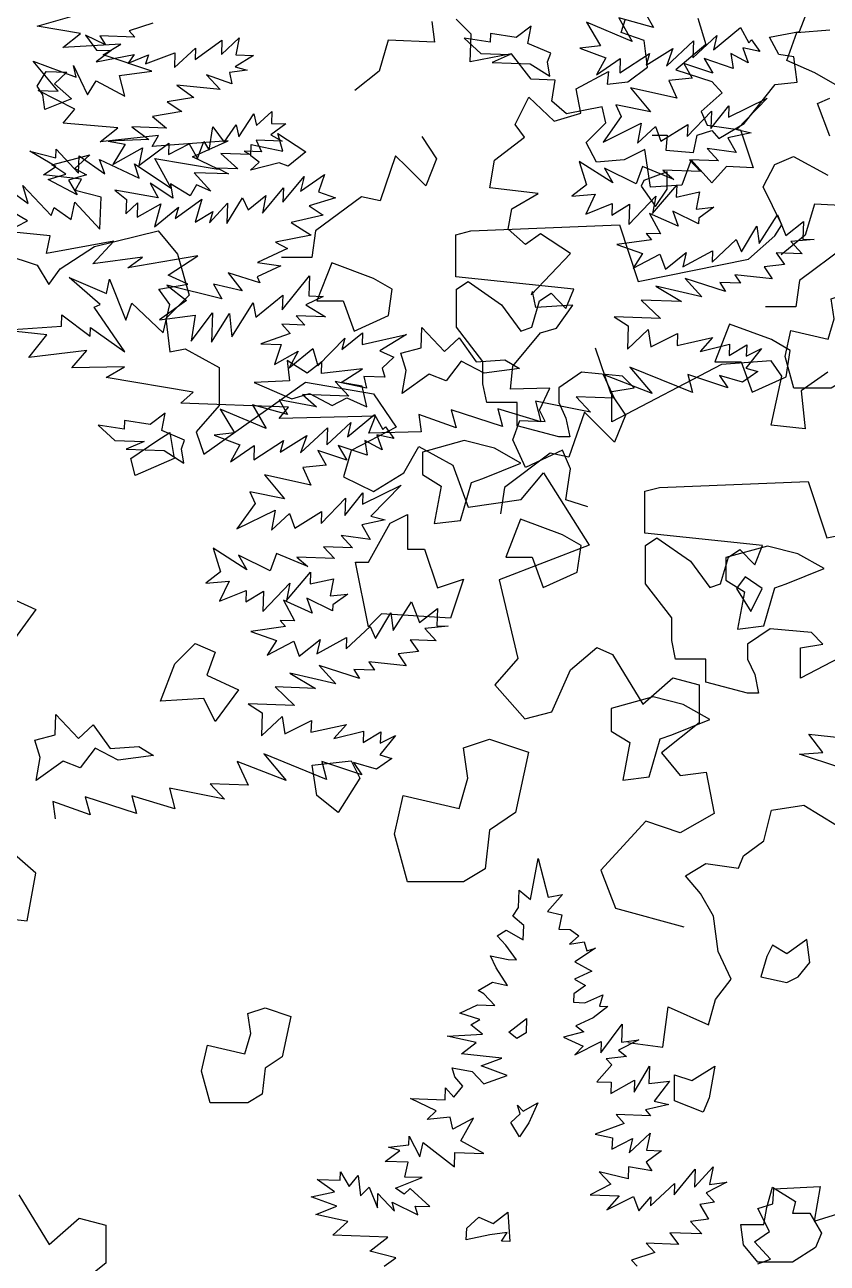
# Model space of a CAD drawing. Header units: inches. Extents: x -11 to 128, y 7 to 56.
# Drawn here: x 59.075 to 59.405, y 22.961 to 23.47 of the extents above; entities that cross this region are included whole.
import ezdxf

# ---------------------------------------------------------------- set-up
doc = ezdxf.new("R2010")
doc.units = ezdxf.units.IN
doc.header["$MEASUREMENT"] = 0
doc.layers.add('CAY', color=94, linetype='Continuous')
doc.layers.add('CAY-3', color=61, linetype='Continuous')
picture_1 = doc.add_image_def('image1.jpg', size_in_pixel=(1680, 1093))

# ---------------------------------------------------------------- blocks, each defined once
blk = doc.blocks.new('A$C76451831')
at = {"layer": 'CAY'}
for p, q in [((3764, 1772.8), (3822.4, 1787)), ((3822.4, 1787), (3840.1, 1765.7)), ((3732.8, 1752.2), (3764, 1772.8)), ((3680.9, 1765.7), (3711.5, 1755.7)), ((3840.1, 1765.7), (3850.7, 1728)), ((3711.5, 1755.7), (3722.2, 1738)), ((3722.2, 1738), (3732.8, 1752.2)), ((3850.7, 1728), (3829.5, 1706.7)), ((3829.5, 1706.7), (3833, 1676.1)), ((3833, 1676.1), (3847.2, 1679)), ((3847.2, 1679), (3878.4, 1661.9)), ((3878.4, 1661.9), (3878.4, 1627.1)), ((3864.3, 1582.3), (3957.4, 1648.4)), ((3957.4, 1648.4), (4019.9, 1637.7)), ((4019.9, 1637.7), (4040.5, 1607.1)), ((3878.4, 1627.1), (3857.2, 1602.9)), ((3857.2, 1602.9), (3864.3, 1582.3)), ((4040.5, 1607.1), (3999.3, 1585.8)), ((4047.6, 1565.2), (4061.2, 1589.4)), ((4061.2, 1589.4), (4092.4, 1572.3)), ((3999.3, 1585.8), (3992.2, 1561.6)), ((4092.4, 1572.3), (4106.6, 1533.9)), ((3992.2, 1561.6), (4019.9, 1548.1)), ((4019.9, 1548.1), (4047.6, 1565.2)), ((4154.9, 1541), (4175.6, 1565.2)), ((4175.6, 1565.2), (4217.4, 1499.1)), ((4106.6, 1533.9), (4154.9, 1541)), ((4217.4, 1499.1), (4134.9, 1467.3)), ((4134.9, 1467.3), (4152, 1395.3)), ((4200.3, 1384.7), (4224.5, 1405.3)), ((4224.5, 1405.3), (4238.7, 1398.8)), ((4238.7, 1398.8), (4266.4, 1353.4)), ((4152, 1395.3), (4130.8, 1371.1)), ((4183.2, 1346.3), (4200.3, 1384.7)), ((4266.4, 1353.4), (4294.1, 1377.6)), ((4294.1, 1377.6), (4318.3, 1371.1)), ((4130.8, 1371.1), (4158.5, 1339.9)), ((4318.3, 1371.1), (4318.3, 1336.3)), ((4158.5, 1339.9), (4183.2, 1346.3)), ((4318.3, 1336.3), (4283.5, 1308.6)), ((4431.5, 1309.1), (4418.5, 1325.8)), ((4418.5, 1325.8), (4458.3, 1321.7)), ((4283.5, 1308.6), (4300.6, 1287.9)), ((4410.2, 1307.5), (4431.5, 1309.1)), ((4446.9, 1295.4), (4410.2, 1307.5)), ((4300.6, 1287.9), (4324.7, 1290.9)), ((4324.7, 1290.9), (4331.8, 1253.1)), ((4384.3, 1256.1), (4414.2, 1260.8)), ((4414.2, 1260.8), (4444.1, 1242.4)), ((4331.8, 1253.1), (4300.6, 1235.4)), ((4377.3, 1228.2), (4384.3, 1256.1)), ((4269.3, 1246.1), (4228, 1201.2)), ((4300.6, 1235.4), (4269.3, 1246.1)), ((4358.8, 1214.4), (4377.3, 1228.2)), ((4354.1, 1203), (4358.8, 1214.4)), ((4305.7, 1196), (4324.2, 1207.4)), ((4324.2, 1207.4), (4354.1, 1203)), ((4228, 1201.2), (4241.6, 1166.4)), ((4319.5, 1179.8), (4305.7, 1196)), ((4331.3, 1159), (4319.5, 1179.8)), ((4241.6, 1166.4), (4304.1, 1149.3)), ((4335.6, 1126.7), (4331.3, 1159)), ((4347.4, 1101.2), (4335.6, 1126.7)), ((4333.2, 1082.7), (4347.4, 1101.2)), ((4326.6, 1059.5), (4333.2, 1082.7)), ((4284.9, 1039.1), (4289.6, 1076)), ((4289.6, 1076), (4326.6, 1059.5)), ((4252.7, 1043.4), (4284.9, 1039.1)), ((5534.4, 730.1), (5512.8, 723.1)), ((5472.8, 719.1), (5482.8, 705.6)), ((5491.1, 710.3), (5472.8, 719.1)), ((5518.1, 717.5), (5485.9, 718.6)), ((5485.9, 718.6), (5491.1, 710.3)), ((5512.8, 723.1), (5518.1, 717.5)), ((5597.3, 701.6), (5613.7, 716.9)), ((5613.7, 716.9), (5610.4, 701.1)), ((5496.3, 705.1), (5482.4, 694.7)), ((5482.8, 705.6), (5496.3, 705.1)), ((5554.2, 689.5), (5573.5, 707.4)), ((5573.1, 697), (5597.7, 714.7)), ((5573.5, 707.4), (5573.1, 697)), ((5597.7, 714.7), (5597.3, 701.6)), ((5482.4, 694.7), (5517.5, 701.6)), ((5517.5, 701.6), (5511.8, 693.7)), ((5511.8, 693.7), (5530.6, 701.2)), ((5527.6, 693.1), (5554.7, 703.1)), ((5530.6, 701.2), (5527.6, 693.1)), ((5554.7, 703.1), (5554.2, 689.5)), ((5626.7, 700.5), (5610, 690.2)), ((5610.4, 701.1), (5626.7, 700.5)), ((5606.7, 674.5), (5583.5, 683)), ((5583.5, 683), (5596.1, 669.4)), ((5620.8, 687.1), (5604.8, 685)), ((5604.8, 685), (5606.7, 674.5)), ((5610, 690.2), (5620.8, 687.1)), ((5596.1, 669.4), (5556.4, 673.5)), ((5556.4, 673.5), (5571.9, 662.1)), ((5571.9, 662.1), (5547.7, 658)), ((5561, 649.3), (5534.1, 644.8)), ((5547.7, 658), (5561, 649.3)), ((5613.2, 626.2), (5627.1, 647)), ((5627.1, 647), (5629.4, 636.5)), ((5629.4, 636.5), (5643.5, 649.2)), ((5643.5, 649.2), (5643.1, 638.3)), ((5534.1, 644.8), (5546.9, 634)), ((5599.9, 621.2), (5610.9, 637.2)), ((5610.9, 637.2), (5613.2, 626.2)), ((5656.2, 637.9), (5642.7, 627.9)), ((5643.1, 638.3), (5656.2, 637.9)), ((5515.2, 635.1), (5530.7, 623.7)), ((5546.9, 634), (5515.2, 635.1)), ((5586.1, 614), (5589.5, 635.2)), ((5589.5, 635.2), (5599.9, 621.2)), ((5642.7, 627.9), (5652.9, 622.1)), ((5530.7, 623.7), (5493.4, 622.2)), ((5493.4, 622.2), (5509.2, 619.4)), ((5509.2, 619.4), (5497.7, 600.8)), ((5497.7, 600.8), (5525, 616.1)), ((5521.7, 599.9), (5549.1, 620.3)), ((5525, 616.1), (5521.7, 599.9)), ((5549.1, 620.3), (5548.8, 609.9)), ((5548.8, 609.9), (5567.7, 619.6)), ((5567.7, 619.6), (5575.4, 606.2)), ((5575.4, 606.2), (5581.3, 621.9)), ((5581.3, 621.9), (5586.1, 614)), ((5618.2, 612.9), (5623.5, 610)), ((5634, 612.3), (5618.2, 612.9)), ((5629, 622.9), (5634, 612.3)), ((5652.9, 622.1), (5629, 622.9)), ((5596.8, 610.9), (5612.2, 596.8)), ((5623.5, 610), (5596.8, 610.9)), ((5603.9, 592.1), (5572.2, 593.2)), ((5572.2, 593.2), (5587.5, 576.3)), ((5612.2, 596.8), (5593.6, 597.4)), ((5593.6, 597.4), (5603.9, 592.1)), ((5669.9, 576.2), (5691.8, 591.7)), ((5691.8, 591.7), (5686.2, 575.6)), ((5552.8, 569.8), (5532, 583.7)), ((5532, 583.7), (5539.2, 570.3)), ((5568.7, 572), (5550.5, 583.1)), ((5550.5, 583.1), (5552.8, 569.8)), ((5574.5, 582.2), (5568.7, 572)), ((5587.5, 576.3), (5574.5, 582.2)), ((5634.8, 556.1), (5654.2, 579.4)), ((5653.7, 566.3), (5673.1, 589.7)), ((5654.2, 579.4), (5653.7, 566.3)), ((5673.1, 589.7), (5669.9, 576.2)), ((5499.6, 577.1), (5510.2, 568.6)), ((5539.2, 570.3), (5499.6, 577.1)), ((5510.2, 568.6), (5509.7, 555.5)), ((5554.9, 551.2), (5579.5, 568.9)), ((5579.5, 568.9), (5573.3, 547.8)), ((5602.3, 546.8), (5616.7, 570.3)), ((5616.7, 570.3), (5621.8, 559.3)), ((5621.8, 559.3), (5638.1, 572.3)), ((5638.1, 572.3), (5634.8, 556.1)), ((5701.9, 570.1), (5677.6, 562.8)), ((5686.2, 575.6), (5701.9, 570.1)), ((5509.7, 555.5), (5520.5, 565.5)), ((5520.5, 565.5), (5520, 552.4)), ((5520, 552.4), (5541.7, 564.8)), ((5541.7, 564.8), (5536, 543.7)), ((5536, 543.7), (5557.9, 561.5)), ((5557.9, 561.5), (5554.9, 551.2)), ((5573.3, 547.8), (5589.5, 557.7)), ((5586.4, 547.4), (5602.9, 565.4)), ((5589.5, 557.7), (5586.4, 547.4)), ((5602.9, 565.4), (5602.3, 546.8)), ((5677.6, 562.8), (5690.5, 554.2)), ((5690.5, 554.2), (5661.2, 547.5)), ((5661.2, 547.5), (5679.4, 536)), ((5679.4, 536), (5647, 529.4)), ((5683.6, 539.8), (5680.1, 515.6)), ((5657.7, 523.6), (5630.5, 510.9)), ((5647, 529.4), (5657.7, 523.6)), ((5630.5, 510.9), (5651.7, 507.9)), ((5680.1, 515.6), (5652.4, 515.6)), ((5632.6, 492.3), (5603.4, 501.4)), ((5603.4, 501.4), (5616.4, 485.1)), ((5651.7, 507.9), (5630, 497.8)), ((5597.6, 477.6), (5547.3, 490.2)), ((5547.3, 490.2), (5565.4, 476)), ((5589.9, 491), (5597.6, 477.6)), ((5616.4, 485.1), (5589.9, 491)), ((5630, 497.8), (5632.6, 492.3)), ((5653, 467.5), (5678.1, 498.8)), ((5678.1, 498.8), (5677.5, 480.3)), ((5628.7, 460.7), (5653.5, 481.1)), ((5653.5, 481.1), (5653, 467.5)), ((5690.6, 479.8), (5674.5, 472.2)), ((5677.5, 480.3), (5690.6, 479.8)), ((5565.4, 476), (5540.7, 458.3)), ((5606.8, 442.8), (5626.5, 473.9)), ((5626.5, 473.9), (5628.7, 460.7)), ((5674.5, 472.2), (5692.6, 461.1)), ((5540.7, 458.3), (5573.1, 462.6)), ((5569.5, 438.7), (5589, 464.8)), ((5573.1, 462.6), (5569.5, 438.7)), ((5589, 464.8), (5588.1, 438)), ((5588.1, 438), (5604.8, 464.2)), ((5604.8, 464.2), (5606.8, 442.8)), ((5652.5, 454.4), (5660.4, 445.9)), ((5673.8, 453.6), (5652.5, 454.4)), ((5665.9, 462.1), (5673.8, 453.6)), ((5692.6, 461.1), (5665.9, 462.1)), ((5660.4, 445.9), (5633.3, 436.5)), ((5707.5, 431.2), (5726.6, 446.4)), ((5726.6, 446.4), (5726.2, 435.9)), ((5726.2, 435.9), (5766.8, 445)), ((5766.8, 445), (5742.3, 429.9)), ((5633.3, 436.5), (5651.9, 435.8)), ((5651.9, 435.8), (5645.8, 417.4)), ((5659.3, 414.3), (5681.2, 432.1)), ((5681.2, 432.1), (5685.6, 416.1)), ((5685.6, 416.1), (5710.5, 441.5)), ((5710.5, 441.5), (5707.5, 431.2)), ((5645.8, 417.4), (5667.5, 429.8)), ((5667.5, 429.8), (5659.3, 414.3)), ((5742.3, 429.9), (5755.2, 424.1)), ((5755.2, 424.1), (5744.5, 414)), ((5744.5, 414), (5746.9, 405.8)), ((5701.4, 401.9), (5714.1, 388.3)), ((5730.2, 395.9), (5701.4, 401.9)), ((5746.9, 405.8), (5727.9, 406.4)), ((5727.9, 406.4), (5730.2, 395.9)), ((5714.1, 388.3), (5671.6, 389.8)), ((5671.6, 389.8), (5684.3, 378.5)), ((5596.3, 376.6), (5609.2, 354.8)), ((5638.3, 358.8), (5596.3, 376.6)), ((5625.9, 380.5), (5638.3, 358.8)), ((5657.8, 371.7), (5625.9, 380.5)), ((5650.1, 385.1), (5657.8, 371.7)), ((5684.3, 378.5), (5650.1, 385.1)), ((5694, 343.7), (5716, 364.2)), ((5712.8, 351.2), (5737.6, 371.6)), ((5716, 364.2), (5712.8, 351.2)), ((5737.6, 371.6), (5745.2, 357.8)), ((5609.2, 354.8), (5590.5, 352.7)), ((5590.5, 352.7), (5614.2, 343.7)), ((5651.2, 337), (5675.7, 352.5)), ((5669.7, 336.4), (5694.5, 359.5)), ((5675.7, 352.5), (5669.7, 336.4)), ((5694.5, 359.5), (5694, 343.7)), ((5755.4, 349.7), (5739.6, 353)), ((5739.6, 353), (5744.6, 339.2)), ((5745.2, 357.8), (5747.6, 360.4)), ((5747.6, 360.4), (5755.4, 349.7)), ((5614.2, 343.7), (5605.5, 328.2)), ((5605.5, 328.2), (5627.4, 343.3)), ((5626.9, 330.2), (5654.2, 347.8)), ((5627.4, 343.3), (5626.9, 330.2)), ((5654.2, 347.8), (5651.2, 337)), ((5730.8, 334.2), (5704.4, 343.3)), ((5704.4, 343.3), (5712.1, 329.9)), ((5744.6, 339.2), (5728.6, 347.9)), ((5728.6, 347.9), (5730.8, 334.2)), ((5712.1, 329.9), (5685.6, 338.5)), ((5685.6, 338.5), (5693.3, 325.1)), ((5693.3, 325.1), (5672, 323.1)), ((5672, 323.1), (5679.1, 307)), ((5636.8, 316.2), (5655.1, 294.3)), ((5679.1, 307), (5636.8, 316.2)), ((5726.5, 289.5), (5762, 306.9)), ((5762, 306.9), (5734.3, 278.4)), ((5623.2, 300.8), (5628.2, 290.2)), ((5655.1, 294.3), (5623.2, 300.8)), ((5710.3, 279.2), (5726.9, 299.9)), ((5726.9, 299.9), (5726.5, 289.5)), ((5628.2, 290.2), (5611.5, 266.8)), ((5611.5, 266.8), (5646.6, 284.1)), ((5646.6, 284.1), (5643.2, 265.7)), ((5688.7, 271.8), (5710.9, 295)), ((5710.9, 295), (5710.3, 279.2)), ((5643.2, 265.7), (5659.6, 281)), ((5659.6, 281), (5664.6, 267.6)), ((5664.6, 267.6), (5689.1, 282.7)), ((5689.1, 282.7), (5688.7, 271.8)), ((5747.3, 275.2), (5725.9, 270.5)), ((5734.3, 278.4), (5747.3, 275.2)), ((5725.9, 270.5), (5733.6, 257.1)), ((5717.4, 249.5), (5690.7, 250.4)), ((5690.7, 250.4), (5700.8, 239.6)), ((5733.6, 257.1), (5706.9, 260.7)), ((5706.9, 260.7), (5717.4, 249.5)), ((5620.7, 229.3), (5589.6, 249)), ((5589.6, 249), (5596.6, 227.4)), ((5641.9, 228.5), (5613, 242.7)), ((5613, 242.7), (5620.7, 229.3)), ((5647.9, 244.2), (5641.9, 228.5)), ((5676.5, 232.3), (5647.9, 244.2)), ((5700.8, 239.6), (5666.4, 240.8)), ((5666.4, 240.8), (5676.5, 232.3)), ((5596.6, 227.4), (5583.1, 217)), ((5656.8, 201.3), (5679, 227.2)), ((5679, 227.2), (5678.7, 216.4)), ((5583.1, 217), (5604.4, 219)), ((5604.4, 219), (5595.6, 200.7)), ((5635.2, 191.1), (5660.1, 217)), ((5660.1, 217), (5656.8, 201.3)), ((5678.7, 216.4), (5700.1, 221.1)), ((5700.1, 221.1), (5696.9, 205.3)), ((5595.6, 200.7), (5620, 210.3)), ((5620, 210.3), (5619.6, 199.9)), ((5619.6, 199.9), (5635.8, 209.7)), ((5635.8, 209.7), (5635.2, 191.1)), ((5696.9, 205.3), (5713.2, 207)), ((5713.2, 207), (5699.3, 197.1)), ((5654.1, 201.4), (5664.3, 182.4)), ((5680.4, 189.6), (5654.1, 201.4)), ((5699.1, 191.6), (5675.5, 203.3)), ((5675.5, 203.3), (5680.4, 189.6)), ((5699.3, 197.1), (5699.1, 191.6)), ((5754.7, 173.8), (5771.4, 200)), ((5771.4, 200), (5778.9, 181.1)), ((5778.9, 181.1), (5795.2, 193.7)), ((5795.2, 193.7), (5794.7, 177.9)), ((5651.2, 182.9), (5656, 177.3)), ((5664.3, 182.4), (5651.2, 182.9)), ((5738.5, 166.2), (5752.5, 189.8)), ((5752.5, 189.8), (5754.7, 173.8)), ((5656, 177.3), (5624.1, 172.9)), ((5624.1, 172.9), (5647.8, 164.4)), ((5711.5, 156.8), (5733.5, 177.3)), ((5733.5, 177.3), (5738.5, 166.2)), ((5805.1, 177.5), (5783.7, 175.5)), ((5783.7, 175.5), (5794.2, 164.3)), ((5794.7, 177.9), (5805.1, 177.5)), ((5647.8, 164.4), (5639.2, 151.1)), ((5639.2, 151.1), (5663.7, 163.9)), ((5663.7, 163.9), (5668.6, 150.1)), ((5668.6, 150.1), (5687.7, 165.3)), ((5684.6, 152.2), (5711.8, 167.2)), ((5687.7, 165.3), (5684.6, 152.2)), ((5711.8, 167.2), (5711.5, 156.8)), ((5794.2, 164.3), (5770.2, 165.1)), ((5770.2, 165.1), (5778, 154.4)), ((5778, 154.4), (5759.3, 152.4)), ((5759.3, 152.4), (5766.7, 141.2)), ((5723.7, 129.6), (5686.9, 141.7)), ((5686.9, 141.7), (5702.2, 124.9)), ((5737.5, 137.3), (5718.5, 137.9)), ((5718.5, 137.9), (5723.7, 129.6)), ((5766.7, 141.2), (5732.4, 145.1)), ((5732.4, 145.1), (5737.5, 137.3)), ((5702.2, 124.9), (5659.9, 134.5)), ((5659.9, 134.5), (5683.5, 120.6)), ((5646.4, 121.9), (5664.3, 104.9)), ((5683.5, 120.6), (5646.4, 121.9)), ((5621.8, 106.4), (5634.7, 98.2)), ((5664.3, 104.9), (5621.8, 106.4)), ((5634.7, 98.2), (5633.9, 77)), ((5633.9, 77), (5653.1, 94.9)), ((5653.1, 94.9), (5655.3, 78.9)), ((5655.3, 78.9), (5679.7, 91.2)), ((5679.7, 91.2), (5679.3, 80.4)), ((5679.3, 80.4), (5711.8, 87.4)), ((5711.8, 87.4), (5700.4, 74.6)), ((5700.4, 74.6), (5727.4, 81.4)), ((5727.4, 81.4), (5727.1, 71)), ((5727.1, 71), (5743.3, 80.8)), ((5743.3, 80.8), (5742.9, 70.4)), ((5756.7, 77.6), (5742.5, 59.6)), ((5742.9, 70.4), (5756.7, 77.6)), ((5693.7, 37.2), (5636.1, 60.6)), ((5636.1, 60.6), (5656.5, 36.3)), ((5742.5, 59.6), (5753.3, 56.5)), ((5656.5, 36.3), (5611.8, 53.7)), ((5611.8, 53.7), (5621.9, 32)), ((5726, 41.5), (5689.3, 53.7)), ((5689.3, 53.7), (5693.7, 37.2)), ((5739.3, 46.5), (5718.3, 52.7)), ((5718.3, 52.7), (5726, 41.5)), ((5753.3, 56.5), (5739.3, 46.5)), ((5600.2, 19.2), (5549.8, 29.1)), ((5549.8, 29.1), (5554.6, 10.4)), ((5621.9, 32), (5587.1, 33.3)), ((5587.1, 33.3), (5600.2, 19.2)), ((5476.9, 4.9), (5442.9, 17)), ((5442.9, 17), (5445, 1)), ((5472.5, 21.4), (5476.9, 4.9)), ((5519.5, 6.1), (5472.5, 21.4)), ((5515.1, 22.2), (5519.5, 6.1)), ((5554.6, 10.4), (5515.1, 22.2))]:
    blk.add_line(p, q, dxfattribs=at)
for points in [[(4216, 1534.3), (4196, 1540.6), (4200.2, 1569.1), (4192.8, 1586), (4159, 1570.1), (4147.4, 1595.5), (4153.8, 1613.4), (4177, 1612.3), (4171.7, 1622.9), (4181.2, 1642.9), (4145.3, 1641.9), (4147.4, 1663), (4172.8, 1693.5), (4187.5, 1697.8), (4202.3, 1718.9), (4168.5, 1716.7), (4165.4, 1731.5), (4164.3, 1728.3), (4200.2, 1766.3), (4172.8, 1784.2), (4159, 1774.7), (4143.2, 1788.5), (4146.4, 1807.4), (4170.6, 1821.2), (4126.4, 1826.4), (4130.6, 1851.7), (4158, 1872.8), (4149.6, 1884.4), (4162.2, 1909.7), (4185.4, 1887.6), (4209.7, 1895), (4205.5, 1917.1), (4235, 1933), (4233.9, 1921.4), (4252.9, 1923.5), (4270.8, 1937.2), (4267.7, 1961.4), (4246.6, 1968.8), (4250.8, 1981.5)], [(625.9, 1308.2), (637.6, 1312.5), (622.8, 1328.3), (636.5, 1337.8), (625.9, 1358.9), (639.7, 1363.1), (640.7, 1376.8), (682.9, 1378.9), (677.6, 1347.3), (721.9, 1361)], [(1104.5, 348.3), (1127.9, 331.1), (1123.1, 347.6), (1148.9, 320), (1151.8, 327.6), (1167.3, 316.6), (1170.6, 332.4), (1193.7, 307.5), (1194.8, 337), (1171, 343.2), (1176.8, 353.5), (1142, 357.4), (1153.2, 365.2), (1129.6, 379.1), (1153.4, 372.9), (1153.7, 381), (1174.2, 359), (1174.8, 374.8), (1198.2, 358.2), (1193.2, 371.5), (1229.8, 354.3), (1225.3, 367.6), (1258.9, 345.2), (1244, 372.4), (1302.2, 362.7), (1278.5, 373.9), (1311.2, 388.7), (1241.7, 383.4), (1247.5, 393.6), (1193.8, 387.8), (1210.1, 400.4), (1160, 404.8), (1170.8, 417.6), (1137, 434.6), (1155.6, 434), (1132.5, 461.5), (1171.9, 447), (1169.5, 457.5), (1182.2, 430.8), (1190.3, 443.7), (1216.6, 429.6), (1211.8, 448.3), (1241.4, 452.3), (1196.6, 467.5), (1212.8, 477.3), (1159.7, 474.2), (1176, 486.8), (1136.3, 493.6), (1168.4, 502.9)], [(1693.2, 505.9), (1700.9, 492.5), (1669.1, 501.3), (1681.4, 479.5), (1639.5, 497.3), (1652.3, 475.6), (1633.6, 473.5), (1657.4, 464.5), (1648.7, 449), (1670.5, 464.1), (1670, 450.9), (1697.4, 468.6), (1694.3, 457.8), (1718.8, 473.3), (1712.8, 457.1), (1737.7, 480.3), (1737.1, 464.5), (1759.1, 485), (1755.9, 472), (1780.7, 492.4), (1788.3, 478.5), (1790.7, 481.2), (1798.5, 470.5), (1782.7, 473.7), (1787.7, 460), (1771.7, 468.7), (1773.9, 455), (1747.5, 464.1), (1755.2, 450.7), (1728.8, 459.3), (1736.5, 445.9), (1715.1, 443.9), (1722.2, 427.8), (1680, 437), (1698.2, 415), (1666.3, 421.6), (1671.3, 411), (1654.7, 387.5), (1689.7, 404.9), (1686.3, 386.4), (1702.7, 401.7), (1707.7, 388.4), (1732.3, 403.4), (1731.9, 392.6), (1754, 415.8), (1753.4, 400), (1770, 420.7), (1769.7, 410.3), (1805.2, 427.6), (1777.4, 399.1), (1790.4, 396), (1769, 391.3), (1776.7, 377.8), (1750.1, 381.5), (1760.6, 370.2), (1733.8, 371.2), (1743.9, 360.4), (1709.5, 361.6), (1719.6, 353.1), (1691, 365), (1685, 349.3), (1656.1, 363.5), (1663.8, 350.1), (1632.7, 369.7), (1639.7, 348.2), (1626.2, 337.8), (1647.6, 339.7), (1638.8, 321.5), (1663.1, 331), (1662.7, 320.6), (1679, 330.5), (1678.3, 311.9), (1703.2, 337.8), (1700, 322), (1722.2, 348), (1721.8, 337.1), (1743.2, 341.8), (1740, 326.1), (1756.3, 327.8), (1742.4, 317.8), (1742.2, 312.4), (1718.6, 324.1), (1723.6, 310.3), (1697.2, 322.1), (1707.5, 303.2), (1694.3, 303.7), (1699.1, 298), (1667.2, 293.7), (1691, 285.2), (1682.3, 271.9), (1706.8, 284.6), (1711.8, 270.9), (1730.9, 286.1), (1727.7, 273), (1755, 287.9), (1754.6, 277.5), (1776.6, 298.1), (1781.7, 287), (1795.6, 310.5), (1797.8, 294.6), (1814.6, 320.8), (1822.1, 301.9), (1838.4, 314.5), (1837.8, 298.6), (1848.2, 298.3), (1826.8, 296.3), (1837.3, 285.1), (1813.3, 285.9), (1821.1, 275.2), (1802.5, 273.1), (1809.8, 262), (1775.5, 265.9), (1780.6, 258), (1761.6, 258.7), (1766.8, 250.4), (1730.1, 262.5), (1745.3, 245.7), (1703.1, 255.3), (1726.6, 241.3), (1689.5, 242.6), (1707.5, 225.7), (1664.9, 227.2), (1677.8, 219), (1677, 197.7), (1696.2, 215.6), (1698.4, 199.7), (1722.9, 212), (1722.5, 201.1), (1754.9, 208.2), (1743.6, 195.4), (1770.5, 202.2), (1770.2, 191.8), (1786.4, 201.6), (1786, 191.2), (1799.9, 198.4), (1785.6, 180.3), (1796.4, 177.2), (1782.5, 167.3), (1761.4, 173.5), (1769.1, 162.3), (1732.4, 174.5), (1736.8, 158), (1679.2, 181.3), (1699.6, 157), (1654.9, 174.5), (1665, 152.8), (1630.2, 154), (1643.3, 140), (1592.9, 149.9), (1597.7, 131.1), (1558.2, 142.9), (1562.6, 126.9), (1515.6, 142.2), (1520, 125.7), (1486, 137.8), (1488.1, 121.8), (1440.1, 120.8), (1446.1, 136.4), (1358.1, 134.1), (1366.6, 144.6), (1267.9, 148.1), (1279.1, 158.1), (1199.4, 171.8), (1216.1, 181.6), (1168, 180.6), (1181.7, 196.4), (1128.5, 190.1), (1145, 210.9), (1105.3, 215), (1158.5, 218.6), (1158.8, 229), (1184.9, 209.5), (1185.2, 217.6), (1216.5, 195.2), (1188.5, 236.1), (1194, 238.6), (1165.5, 263.2), (1199.8, 248.8), (1202.6, 261.9), (1217.6, 224.2), (1223.1, 239.9), (1251.6, 212.6), (1257.9, 238.7), (1247.6, 252.6), (1274.4, 257.1), (1256.2, 265.5), (1283.5, 283.1), (1219.2, 272.2), (1232.7, 282.1), (1187.2, 276), (1206.5, 296.7), (1144.9, 285.2), (1148.2, 301.4), (1108.5, 305.5), (1127.4, 315.3), (1098.5, 332.2)], [(4029.6, 838.2), (4040.3, 846), (4016.5, 852.2), (4032.8, 864.8), (3982.6, 866.6), (3996.2, 879.2), (3966.9, 885.7), (3986.2, 893.2), (3962.5, 901.7), (3984, 906.4), (3968.1, 917.8), (3989.3, 917.1), (3989.6, 924.8), (3997.3, 911.4), (4005.8, 921.5), (4007.9, 902.9), (4015.9, 910.7), (4023.4, 891.9), (4023.8, 905), (4039.1, 888.6), (4036.7, 896.9), (4060.3, 885.2), (4057.8, 893.4), (4071.4, 892.9), (4053.4, 909.4), (4047.8, 904.2), (4039.8, 909.9), (4064.2, 919.5), (4048.4, 920), (4051.5, 933.5), (4030.3, 934.3), (4043.8, 944.2), (4033.4, 947.3), (4052.1, 949.4), (4052.4, 957.5), (4062.1, 938.6), (4065.3, 951.6), (4094, 929.3), (4094.4, 942.4), (4120.7, 941.5), (4099.8, 953.1), (4111.4, 974), (4092.5, 963.8), (4090.1, 974.8), (4068.8, 972.8), (4077.2, 980.7), (4053.6, 991.9), (4085.3, 990.8), (4085.6, 1001.7), (4093.5, 993.3), (4101.6, 1003.4), (4094.2, 1011.8), (4091.7, 1020.1), (4110.2, 1016.7), (4120.7, 1005.5), (4142.2, 1012.9), (4118.5, 1021.8), (4137.3, 1028.9), (4100.3, 1032.9), (4113.8, 1043.3), (4087.3, 1049.2), (4119.5, 1050.8), (4109, 1059.4), (4117.3, 1064.5), (4098.9, 1070.1), (4115, 1077.7), (4130.9, 1077.2), (4120.8, 1088), (4115.5, 1090.9), (4128.9, 1098.6), (4142.4, 1095.4), (4132.1, 1111.6), (4127, 1122.6), (4143.2, 1119.4), (4150.9, 1119.1), (4141, 1132.6), (4133.1, 1141), (4141.4, 1146.2), (4157, 1137.5), (4157.5, 1150.6), (4147.3, 1159.1), (4152.6, 1167.1), (4153.1, 1182.9), (4163.7, 1174.4), (4170.5, 1211.8), (4179.7, 1176.6), (4192.9, 1178.8), (4179.2, 1163.4), (4192.2, 1160.3), (4189.5, 1147.2), (4199.9, 1146.8), (4207.9, 1141.1), (4199.4, 1133.3), (4212.7, 1135.5), (4215.1, 1127.3), (4223.3, 1129.7), (4204.3, 1117.2), (4219.9, 1108.5), (4203.8, 1101.4), (4214, 1095.6), (4203.3, 1087.8), (4203, 1080.1), (4213.4, 1079.7), (4230, 1086.9), (4226.9, 1076.5), (4234.6, 1076.3), (4221.1, 1065.9), (4205, 1058.7), (4212.5, 1053), (4193.8, 1048.2), (4212, 1039.9), (4204.1, 1032), (4228.5, 1044.3), (4228.1, 1033.9), (4247.6, 1060), (4247.1, 1043.7), (4263, 1045.8), (4244.1, 1036.1), (4251.6, 1030.3), (4232.9, 1028.3), (4238.2, 1022.7), (4224.5, 1007.3), (4237.6, 1006.8), (4237.3, 996.4), (4259, 1008.8), (4258.6, 997.9), (4272.6, 1021.5), (4272, 1005.6), (4291.1, 1007.7), (4276.9, 989.6), (4290.4, 986.4), (4268.9, 981.7), (4273.7, 976.1), (4242, 977.2), (4249.5, 969.2), (4222.8, 959.3), (4238.6, 956), (4238.2, 945.6), (4257.1, 955.4), (4254, 942.3), (4273.2, 960.2), (4269.9, 944.5), (4283.5, 944), (4269.5, 933.6), (4274.7, 925.7), (4253.5, 929.2), (4253.1, 918.3), (4226.6, 924.7), (4237.1, 913.4), (4218.2, 903.7), (4244.9, 902.7), (4233.5, 890), (4258, 902.3), (4263, 889), (4273.8, 901.7), (4273.5, 893.6), (4295.6, 914.1), (4295.2, 903.7), (4314.6, 927.1), (4314, 910.8), (4331, 929.2), (4327.7, 913), (4343.6, 915.2), (4324.7, 905.4), (4332.1, 897), (4318.9, 894.7), (4326.6, 881.3), (4310.2, 879.2), (4320.7, 867.9), (4291.3, 868.9), (4299.1, 858.2), (4269.6, 859.3), (4277.5, 850.8), (4256, 843.9), (4261.2, 838.3)]]:
    blk.add_lwpolyline(points, dxfattribs=at)
for points in [[(4267.5, 1833.2), (4264.9, 1827.9), (4278.1, 1809.4), (4288.7, 1825.2), (4288.7, 1841.1)], [(4396.9, 1672), (4402.2, 1695.8), (4436.5, 1687.9), (4441.8, 1706.3), (4439.1, 1724.8), (4455, 1730.1), (4478.7, 1722.2), (4470.8, 1685.2), (4455, 1674.7), (4452.3, 1650.9), (4439.1, 1643), (4404.8, 1643)], [(3821.2, 1594.5), (3833.1, 1602.4), (3837, 1578.6), (3801.4, 1562.8), (3797.4, 1578.6)], [(4035, 1519.2), (4050.8, 1527.2), (4050.8, 1495.5), (4066.6, 1495.5), (4078.5, 1459.8), (4102.3, 1467.8), (4090.4, 1432.1), (4027.1, 1436.1), (4015.2, 1424.2), (4003.3, 1483.6), (4015.2, 1483.6)], [(3623.3, 1475.7), (3651, 1503.4), (3678.7, 1491.5), (3666.8, 1459.8), (3710.3, 1440), (3678.7, 1396.5), (3662.8, 1428.1), (3603.5, 1424.2)], [(4376, 1459.3), (4360.2, 1469.9), (4352.3, 1459.3), (4365.5, 1438.2)], [(3837.8, 1390.3), (3856.3, 1408.8), (3874.8, 1400.9), (3866.9, 1379.8), (3895.9, 1366.6), (3874.8, 1337.5), (3864.2, 1358.6), (3824.6, 1356)], [(4038.9, 1234.1), (4046.9, 1269.7), (4098.3, 1257.8), (4106.2, 1285.6), (4102.3, 1313.3), (4126, 1321.2), (4161.7, 1309.3), (4149.8, 1253.9), (4126, 1238), (4122.1, 1202.4), (4102.3, 1190.5), (4050.8, 1190.5)], [(3967.7, 1269.7), (3963.7, 1297.4), (3999.3, 1301.4), (4007.3, 1285.6), (3987.5, 1253.9)], [(3702.4, 1154.9), (3710.3, 1198.4), (3678.7, 1226.2), (3651, 1202.4), (3674.7, 1178.6), (3666.8, 1158.8)], [(4419.5, 1116.7), (4416.9, 1137.8), (4398.4, 1124.6), (4385.2, 1132.5), (4380, 1122), (4374.7, 1103.5), (4398.4, 1098.2), (4409, 1103.5)], [(3862.3, 1017), (3867.6, 1040.8), (3901.9, 1032.9), (3907.2, 1051.4), (3904.5, 1069.8), (3920.4, 1075.1), (3944.1, 1067.2), (3936.2, 1030.2), (3920.4, 1019.7), (3917.7, 995.9), (3904.5, 988), (3870.2, 988)], [(4143.6, 1052.7), (4159.9, 1065.3), (4159.5, 1052.2), (4151.1, 1047)], [(4295.5, 989.9), (4295.5, 1013.7), (4311.3, 1008.4), (4332.5, 1021.6), (4327.2, 992.6), (4321.9, 979.4)], [(4145.7, 970.1), (4154.1, 978), (4151.7, 985.8), (4156.9, 980.2), (4170.4, 987.9), (4162, 969.6), (4153.4, 956.7)], [(4403.7, 887), (4419.5, 887), (4430.1, 868.5), (4424.8, 855.3), (4403.7, 842.1), (4372, 842.1), (4358.8, 857.9), (4356.2, 876.4), (4377.3, 876.4), (4380, 892.2), (4385.2, 910.7), (4406.4, 897.5)], [(4144.6, 860.9), (4136.9, 861.2), (4142.2, 869.2), (4126.3, 867), (4104.8, 862.3), (4105.2, 873.2), (4116.4, 883.2), (4129.3, 877.3), (4142.8, 887.7)], [(5433.8, 664.7), (5428.6, 672.6), (5436.8, 685.9), (5455.8, 685.2), (5444.5, 674.7), (5459.9, 661), (5435.5, 651)], [(5441.9, 600.5), (5476.7, 609.7), (5463.1, 597), (5473.8, 591.2), (5457.3, 586.3), (5465, 572.9), (5438.7, 587), (5454.8, 591.9)], [(1603.8, 461), (1606.8, 469), (1585.8, 477.9), (1589, 493.7), (1575.1, 483.3), (1551.6, 486.8), (1551.4, 479.1), (1527.5, 482.7), (1542.8, 468.5), (1569.5, 467.6), (1553, 460.5), (1587.8, 459.2), (1606, 447.7)], [(1332, 374.8), (1332.4, 385.2), (1361.2, 379.2), (1356.8, 395.2), (1382.5, 378.5), (1366.1, 365.4), (1358.1, 368.4), (1331.6, 361.7), (1339.5, 369.1)], [(5560.6, 340.2), (5563.6, 348.2), (5542.6, 357.1), (5545.9, 372.9), (5532, 362.5), (5508.5, 366), (5508.2, 358.3), (5484.4, 361.9), (5499.7, 347.7), (5526.4, 346.8), (5509.9, 339.7), (5544.7, 338.5), (5562.9, 327)], [(1474.2, 178.1), (1469.4, 194.1), (1488.1, 198.9), (1488.8, 217.4), (1509.3, 195.4), (1522.9, 208.1), (1538.4, 186.2), (1564.8, 188), (1578.1, 179.9), (1545.8, 175.6), (1524.8, 186.7), (1511.1, 168.6), (1495.4, 174.6), (1470.8, 156.9)], [(1809, 206.5), (1770.6, 220.7), (1757.1, 185.9), (1781.3, 185.9), (1791.3, 158.2), (1822.5, 172.3), (1826.1, 196.5)], [(1438.2, 144.9), (1433.9, 163.6), (1414.9, 167), (1434.4, 179.5), (1396.7, 175.3), (1397, 186.2), (1383.5, 175.8), (1365.4, 187.3), (1367.4, 168.6), (1335.2, 167), (1369.6, 152.2), (1385.6, 157.1), (1406.5, 146), (1419.9, 153.2)], [(5431.1, 57.3), (5426.2, 73.3), (5445, 78.1), (5445.6, 96.7), (5466.2, 74.6), (5479.7, 87.3), (5495.3, 65.5), (5521.6, 67.3), (5535, 59.1), (5502.6, 54.8), (5481.7, 65.9), (5467.9, 47.8), (5452.3, 53.8), (5427.7, 36.1)]]:
    blk.add_lwpolyline(points, close=True, dxfattribs=at)
at = {"layer": 'CAY-3'}
for p, q in [((3694.8, 903.7), (3722.5, 858.3)), ((3722.5, 858.3), (3750.2, 882.4)), ((3750.2, 882.4), (3774.4, 875.9)), ((3774.4, 875.9), (3774.4, 841.1)), ((3774.4, 841.1), (3739.6, 813.4)), ((5780.9, 626.5), (5794.5, 605.9)), ((5756.9, 608.7), (5742.6, 567.5)), ((5766.8, 598.8), (5756.9, 608.7)), ((5794.5, 605.9), (5784.5, 581.1)), ((6104.4, 600.8), (6121.5, 607.9)), ((6121.5, 607.9), (6152.8, 590.8)), ((5784.5, 581.1), (5766.8, 598.8)), ((6093.8, 580.2), (6104.4, 600.8)), ((6110.9, 545.4), (6093.8, 580.2)), ((5725.5, 571.1), (5683.6, 539.8)), ((5742.6, 567.5), (5725.5, 571.1)), ((5825.7, 539.8), (5961.9, 545.3)), ((5961.9, 545.3), (5979, 493.4)), ((6104.4, 535.3), (6110.9, 545.4)), ((5812.2, 536.3), (5825.7, 539.8)), ((5812.2, 497.9), (5812.2, 536.3)), ((6080.2, 514.1), (6104.4, 535.3)), ((86.7, 510.8), (100.8, 469.5)), ((5979, 493.4), (6080.2, 514.1)), ((5920.1, 486.4), (5812.2, 497.9)), ((5812.8, 486.4), (5823.4, 493.4)), ((5823.4, 493.4), (5854, 472.2)), ((5812.8, 451.6), (5812.8, 486.4)), ((5888.8, 475.7), (5899.4, 482.8)), ((5899.4, 482.8), (5913, 468.7)), ((5913, 468.7), (5920.1, 486.4)), ((100.8, 469.5), (114.4, 448.9)), ((5854, 472.2), (5871.7, 448)), ((5881.7, 451.6), (5888.8, 475.7)), ((76.8, 451.7), (62.5, 410.5)), ((86.7, 441.8), (76.8, 451.7)), ((114.4, 448.9), (104.4, 424.1)), ((5836.9, 420.3), (5812.8, 451.6)), ((5871.7, 448), (5881.7, 451.6)), ((104.4, 424.1), (86.7, 441.8)), ((5836.9, 399.6), (5836.9, 420.3)), ((6100.9, 420.9), (6055.5, 417.4)), ((6110.9, 406.7), (6100.9, 420.9)), ((45.4, 414.1), (3.5, 382.8)), ((62.5, 410.5), (45.4, 414.1)), ((5927.1, 410.3), (5906.5, 396.1)), ((5964.9, 406.7), (5927.1, 410.3)), ((6055.5, 417.4), (5954.9, 364.8)), ((6152.8, 410.3), (6128.6, 393.2)), ((5840.5, 382.5), (5836.9, 399.6)), ((5975.5, 396.1), (5964.9, 406.7)), ((6100.9, 361.9), (6110.9, 406.7)), ((145.6, 382.8), (281.8, 388.3)), ((281.8, 388.3), (298.9, 336.4)), ((5906.5, 396.1), (5906.5, 382.5)), ((5954.9, 392.6), (5975.5, 396.1)), ((5954.9, 364.8), (5954.9, 392.6)), ((6128.6, 393.2), (6132.1, 358.4)), ((3.5, 382.8), (0, 358.6)), ((132.1, 379.3), (145.6, 382.8)), ((132.1, 340.9), (132.1, 379.3)), ((5868.2, 382.5), (5840.5, 382.5)), ((5868.2, 361.3), (5868.2, 382.5)), ((5906.5, 382.5), (5913, 368.4)), ((5913, 368.4), (5916.5, 351.3)), ((298.9, 336.4), (400.1, 357.1)), ((5906.5, 351.3), (5868.2, 361.3)), ((6132.1, 358.4), (6100.9, 361.9)), ((240, 329.4), (132.1, 340.9)), ((5916.5, 351.3), (5906.5, 351.3)), ((132.7, 329.4), (143.3, 336.4)), ((132.7, 294.5), (132.7, 329.4)), ((143.3, 336.4), (173.9, 315.2)), ((232.9, 311.7), (240, 329.4)), ((201.6, 294.5), (208.7, 318.7)), ((208.7, 318.7), (219.3, 325.8)), ((219.3, 325.8), (232.9, 311.7)), ((173.9, 315.2), (191.6, 291)), ((156.8, 263.3), (132.7, 294.5)), ((191.6, 291), (201.6, 294.5)), ((1876.7, 291.7), (1834.8, 260.5)), ((156.8, 242.6), (156.8, 263.3)), ((247, 253.3), (226.4, 239.1)), ((284.8, 249.7), (247, 253.3)), ((375.4, 260.4), (274.7, 207.8)), ((295.4, 239.1), (284.8, 249.7)), ((1834.8, 260.5), (1831.3, 236.3)), ((160.4, 225.5), (156.8, 242.6)), ((226.4, 239.1), (226.4, 225.5)), ((274.7, 235.6), (295.4, 239.1)), ((274.7, 207.8), (274.7, 235.6)), ((1831.3, 236.3), (1803.5, 236.3)), ((188.1, 225.5), (160.4, 225.5)), ((188.1, 204.3), (188.1, 225.5)), ((226.4, 225.5), (232.9, 211.4)), ((226.4, 194.3), (188.1, 204.3)), ((232.9, 211.4), (236.4, 194.3)), ((236.4, 194.3), (226.4, 194.3))]:
    blk.add_line(p, q, dxfattribs=at)
for points in [[(6154.8, 626.8), (6143.4, 656.7), (6154.8, 661.4)], [(6161.9, 672.8), (6141, 684.6), (6115.5, 696), (6124.5, 721.6), (6154.8, 724)], [(6033.9, 734.9), (6041.3, 710.6), (6013.8, 687.4), (6046.5, 676.9), (6056, 666.3), (6037, 649.4), (6042.3, 636.8), (6072.9, 632.6), (6084.5, 597.8), (6060.2, 598.8), (6046.5, 584), (6027.6, 605.1), (6019.1, 581.9), (5990.6, 579.8), (5985.4, 614.6), (5966.4, 605.1), (5941.1, 603), (5931.6, 621), (5949.5, 638.9), (5946.3, 653.7), (5913.6, 647.3), (5899.9, 658.9), (5903.1, 677.9), (5881, 679), (5863, 702.2), (5825.1, 694.8), (5826.1, 720.1), (5812.4, 733.8)], [(5790.2, 731.7), (5792.4, 712.7), (5750.2, 714.8), (5741.7, 686.3), (5719.6, 668.4)], [(138.9, 705.6), (152.6, 705.6), (151.5, 691.9), (176.9, 689.8), (180, 705.6), (193.7, 709.9), (200.1, 702.5), (223.3, 716.2), (251.7, 752), (271.8, 754.2), (268.6, 777.4), (254.9, 779.5), (246.5, 795.3), (273.9, 800.6), (286.5, 833.3), (300.3, 819.5)], [(329.8, 640.3), (287.6, 642.4), (279.2, 613.9), (257, 596)]]:
    blk.add_lwpolyline(points, dxfattribs=at)
for points in [[(5736.7, 496.4), (5698.4, 510.5), (5684.8, 475.7), (5709, 475.7), (5719, 448), (5750.3, 462.2), (5753.8, 486.4)], [(56.6, 339.4), (18.3, 353.5), (4.7, 318.7), (28.9, 318.7), (38.9, 291), (70.2, 305.2), (73.7, 329.4)], [(5847.5, 340.7), (5819.8, 347.7), (5781.5, 337.1), (5781.5, 316.5), (5798.6, 305.9), (5792.1, 271.6), (5816.3, 274.6), (5826.3, 309.4), (5836.9, 312.9), (5871.7, 327.1)], [(6125.5, 244), (6097.8, 251.1), (6059.5, 240.5), (6059.5, 219.9), (6076.6, 209.2), (6070.1, 175), (6094.3, 178), (6104.3, 212.8), (6114.9, 216.3), (6149.7, 230.5)], [(167.4, 183.7), (139.7, 190.7), (101.4, 180.1), (101.4, 159.5), (118.5, 148.9), (112, 114.6), (136.2, 117.6), (146.2, 152.4), (156.8, 155.9), (191.6, 170.1)]]:
    blk.add_lwpolyline(points, close=True, dxfattribs=at)

msp = doc.modelspace()

# ---------------------------------------------------------------- block references
at = {"layer": 'CAY', "xscale": 0.0004489089019145984, "yscale": 0.0004489089019145984, "zscale": 0.0004489089019145984}
for p in [(58.5699, 23.24794), (56.64307, 23.14297), (59.27057, 23.10798), (57.4138, 22.58311), (59.0954, 22.37316)]:
    msp.add_blockref('A$C76451831', p, dxfattribs=at)

# ---------------------------------------------------------------- pictures from other files: only their frames are drawn
image = msp.add_image(picture_1, insert=(12.49661, 7.37723), size_in_units=(74.4025, 48.40591))
image.dxf.flags = 6

doc.saveas('drawing.dxf')
